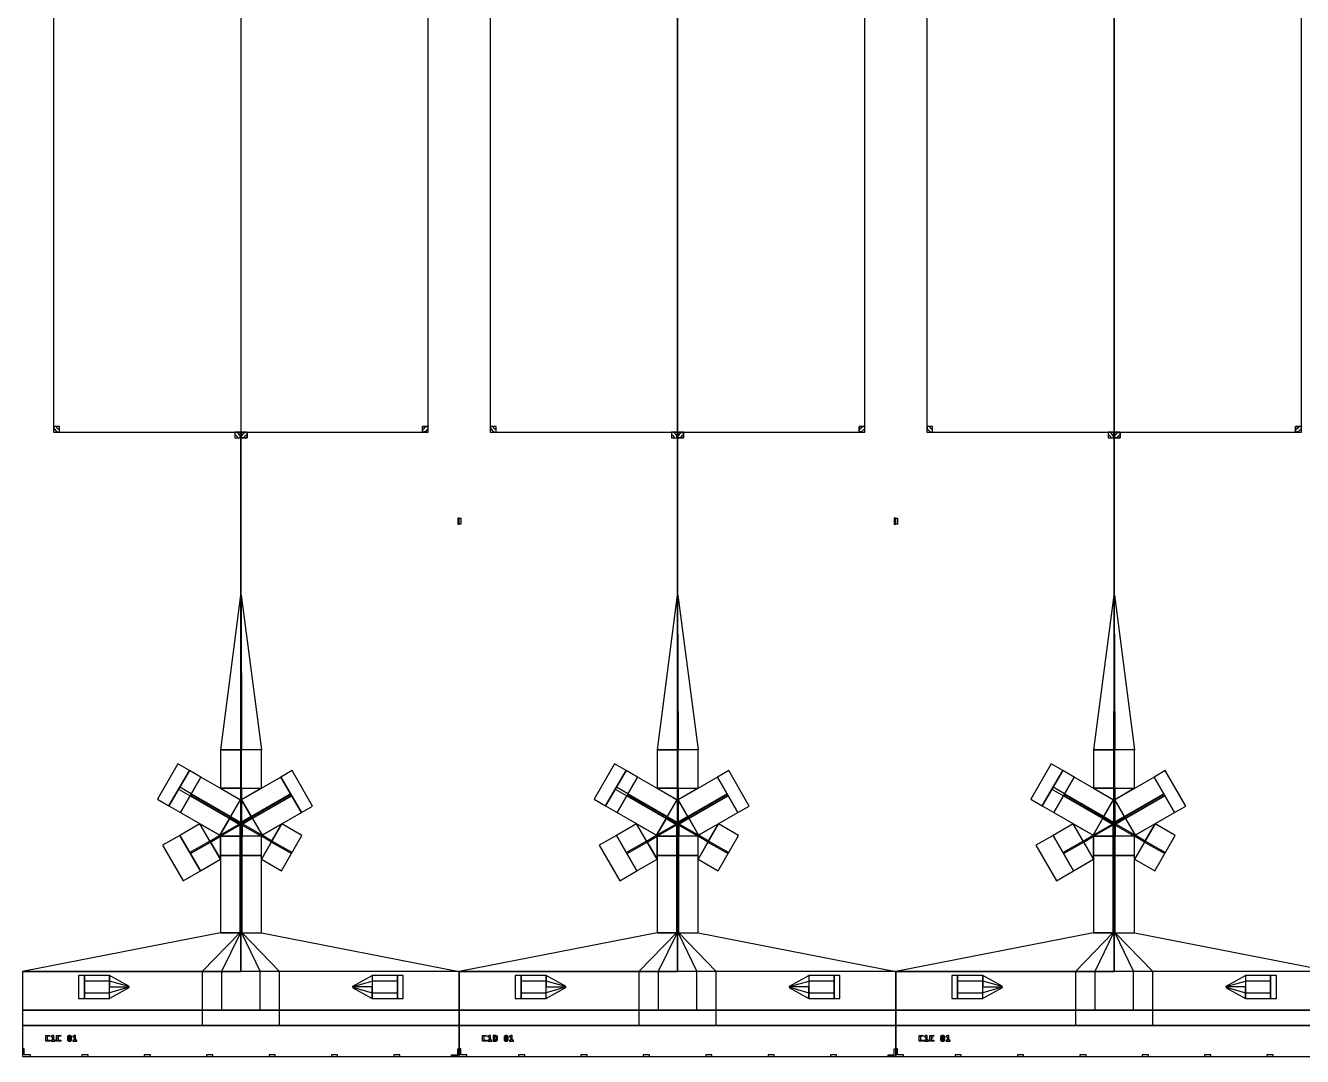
# Model space of a CAD drawing. Extents: x -50899 to 50899, y -48295 to 50898.
# Drawn here: x -25388 to -8863, y -24250 to -10906 of the extents above; entities that cross this region are included whole.
import ezdxf

# ---------------------------------------------------------------- set-up
doc = ezdxf.new("R2010")
doc.units = 0
doc.layers.add('GAP', color=1, linetype='continuous')
doc.layers.add('PIN', color=3, linetype='continuous')

# ---------------------------------------------------------------- blocks, each defined once
blk = doc.blocks.new('C1C')
at = {"layer": 'GAP'}
for points in [[(5550, 6789), (5550, 6869), (5530, 6869), (5530, 6789), (5550, 6789)], [(-100, -100), (0, -100), (0, -80), (-80, -80), (-80, 0), (-100, 0), (-100, -100)], [(5550, -100), (5450, -100), (5450, -80), (5530, -80), (5530, 0), (5550, 0), (5550, -100)], [(667, -100), (747, -100), (747, -80), (667, -80), (667, -100)], [(1474, -100), (1554, -100), (1554, -80), (1474, -80), (1474, -100)], [(2281, -100), (2361, -100), (2361, -80), (2281, -80), (2281, -100)], [(3089, -100), (3169, -100), (3169, -80), (3089, -80), (3089, -100)], [(3896, -100), (3976, -100), (3976, -80), (3896, -80), (3896, -100)], [(4703, -100), (4783, -100), (4783, -80), (4703, -80), (4703, -100)]]:
    blk.add_lwpolyline(points, dxfattribs=at)
blk = doc.blocks.new('C1CGAP')
for points in [[(5149, 7981), (5149, 14081), (301, 14081), (301, 7981), (5149, 7981)], [(376, 7981), (376, 8056), (301, 8056), (301, 7981), (376, 7981)], [(301, 8056), (311, 8018), (338, 7991), (376, 7981), (376, 8018), (357, 8023), (344, 8037), (338, 8056), (301, 8056)], [(338, 8056), (344, 8037), (357, 8023), (376, 8018), (376, 8056), (376, 8056), (376, 8056), (376, 8056), (338, 8056)], [(2646, 7981), (2646, 7906), (2720, 7906), (2720, 7981), (2646, 7981)], [(2720, 7906), (2710, 7943), (2683, 7971), (2646, 7981), (2646, 7943), (2664, 7938), (2678, 7924), (2683, 7906), (2720, 7906)], [(2683, 7906), (2678, 7924), (2664, 7938), (2646, 7943), (2646, 7906), (2646, 7906), (2646, 7906), (2646, 7906), (2683, 7906)], [(2730, 5871), (2730, 7981), (2720, 7981), (2720, 5871), (2730, 5871)], [(2730, 7981), (2730, 7906), (2804, 7906), (2804, 7981), (2730, 7981)], [(2730, 7906), (2740, 7943), (2767, 7971), (2804, 7981), (2804, 7943), (2786, 7938), (2772, 7924), (2767, 7906), (2730, 7906)], [(2767, 7906), (2772, 7924), (2786, 7938), (2804, 7943), (2804, 7906), (2804, 7906), (2804, 7906), (2804, 7906), (2767, 7906)], [(5149, 7981), (5149, 8056), (5074, 8056), (5074, 7981), (5149, 7981)], [(5149, 8056), (5139, 8018), (5112, 7991), (5074, 7981), (5074, 8018), (5093, 8023), (5106, 8037), (5112, 8056), (5149, 8056)], [(5112, 8056), (5106, 8037), (5093, 8023), (5074, 8018), (5074, 8056), (5074, 8056), (5074, 8056), (5074, 8056), (5112, 8056)], [(2725, 3871), (2725, 5871), (2720, 5871), (2460, 3871), (2725, 3871)], [(2725, 3871), (2725, 5871), (2730, 5871), (2990, 3871), (2725, 3871)], [(2990, 3371), (2990, 3871), (2460, 3871), (2460, 3371), (2990, 3371)], [(2059, 3602), (1910, 3688), (1645, 3229), (1794, 3143), (2059, 3602)], [(2208, 3516), (2059, 3602), (1794, 3143), (1943, 3057), (2208, 3516)], [(2718, 3222), (2208, 3516), (1943, 3057), (2452, 2763), (2718, 3222)], [(2998, 2763), (3507, 3057), (3242, 3516), (2732, 3222), (2998, 2763)], [(3507, 3057), (3652, 3141), (3387, 3600), (3242, 3516), (3507, 3057)], [(2725, 3222), (2725, 3371), (2460, 3371), (2718, 3222), (2725, 3222)], [(2725, 3222), (2725, 3371), (2990, 3371), (2732, 3222), (2725, 3222)], [(2589, 2999), (2079, 3293), (2071, 3280), (2581, 2986), (2589, 2999)], [(2710, 2920), (2585, 2992), (2718, 3222), (2718, 2933), (2710, 2920)], [(2740, 2920), (2865, 2992), (2732, 3222), (2732, 2933), (2740, 2920)], [(2869, 2986), (3379, 3280), (3371, 3293), (2861, 2999), (2869, 2986)], [(2710, 2920), (2585, 2992), (2452, 2763), (2702, 2907), (2710, 2920)], [(2710, 2920), (2585, 2992), (2581, 2986), (2706, 2914), (2710, 2920)], [(2710, 2920), (2585, 2992), (2589, 2999), (2714, 2927), (2710, 2920)], [(2740, 2920), (2865, 2992), (2861, 2999), (2736, 2927), (2740, 2920)], [(2740, 2920), (2865, 2992), (2869, 2986), (2744, 2914), (2740, 2920)], [(2740, 2920), (2865, 2992), (2998, 2763), (2748, 2907), (2740, 2920)], [(2195, 2912), (1935, 2762), (2200, 2303), (2460, 2453), (2195, 2912)], [(2456, 2756), (2328, 2682), (2195, 2912), (2452, 2763), (2456, 2756)], [(2725, 2750), (2725, 2894), (2710, 2894), (2460, 2750), (2725, 2750)], [(2725, 2920), (2714, 2927), (2706, 2914), (2718, 2907), (2725, 2920)], [(2725, 2907), (2725, 2920), (2725, 2920), (2718, 2907), (2725, 2907)], [(2732, 2894), (2732, 2907), (2718, 2907), (2718, 2894), (2732, 2894)], [(2725, 2750), (2725, 2894), (2718, 2894), (2718, 2750), (2725, 2750)], [(2732, 2907), (2744, 2914), (2736, 2927), (2725, 2920), (2732, 2907)], [(2725, 2907), (2725, 2920), (2725, 2920), (2732, 2907), (2725, 2907)], [(2725, 2750), (2725, 2894), (2732, 2894), (2732, 2750), (2725, 2750)], [(2725, 2750), (2725, 2894), (2740, 2894), (2990, 2750), (2725, 2750)], [(2990, 2453), (3250, 2303), (3515, 2762), (3255, 2912), (2990, 2453)], [(2994, 2756), (3122, 2682), (3255, 2912), (2998, 2763), (2994, 2756)], [(1935, 2762), (1712, 2633), (1977, 2174), (2200, 2303), (1935, 2762)], [(2456, 2756), (2328, 2682), (2460, 2453), (2460, 2750), (2456, 2756)], [(2990, 2500), (2990, 2750), (2460, 2750), (2460, 2500), (2990, 2500)], [(2732, 2500), (2732, 2750), (2718, 2750), (2718, 2500), (2732, 2500)], [(2994, 2756), (3122, 2682), (2990, 2453), (2990, 2750), (2994, 2756)], [(2990, 1500), (2990, 2500), (2460, 2500), (2460, 1500), (2990, 1500)], [(2732, 1500), (2732, 2500), (2718, 2500), (2718, 1500), (2732, 1500)], [(2725, 1000), (2725, 1500), (2460, 1500), (-100, 1000), (2725, 1000)], [(2725, 1000), (2725, 1500), (2718, 1500), (2475, 1000), (2725, 1000)], [(2725, 1000), (2725, 1500), (2732, 1500), (2975, 1000), (2725, 1000)], [(2725, 1000), (2725, 1500), (2990, 1500), (5550, 1000), (2725, 1000)], [(5550, 500), (5550, 1000), (-100, 1000), (-100, 500), (5550, 500)], [(2975, 500), (2975, 1000), (2475, 1000), (2475, 500), (2975, 500)], [(625, 650), (700, 650), (700, 950), (625, 950), (625, 650)], [(625, 650), (700, 650), (700, 950), (625, 950), (625, 650)], [(700, 650), (1025, 650), (1025, 950), (700, 950), (700, 650)], [(700, 650), (1025, 650), (1025, 950), (700, 950), (700, 650)], [(1025, 800), (1275, 800), (1275, 810), (1025, 950), (1025, 800)], [(1025, 800), (1275, 800), (1275, 810), (1025, 950), (1025, 800)], [(4425, 800), (4175, 800), (4175, 810), (4425, 950), (4425, 800)], [(4425, 800), (4175, 800), (4175, 810), (4425, 950), (4425, 800)], [(4750, 950), (4425, 950), (4425, 650), (4750, 650), (4750, 950)], [(4750, 950), (4425, 950), (4425, 650), (4750, 650), (4750, 950)], [(4825, 950), (4750, 950), (4750, 650), (4825, 650), (4825, 950)], [(4825, 950), (4750, 950), (4750, 650), (4825, 650), (4825, 950)], [(1025, 800), (1275, 800), (1275, 790), (1025, 650), (1025, 800)], [(1025, 800), (1275, 800), (1275, 790), (1025, 650), (1025, 800)], [(4425, 800), (4175, 800), (4175, 790), (4425, 650), (4425, 800)], [(4425, 800), (4175, 800), (4175, 790), (4425, 650), (4425, 800)], [(5550, 300), (5550, 500), (-100, 500), (-100, 300), (5550, 300)], [(5550, -100), (5550, 300), (-100, 300), (-100, -100), (5550, -100)]]:
    blk.add_lwpolyline(points)
at = {"layer": 'GAP'}
for points in [[(200, 100), (200, 170), (252, 170), (252, 161), (218, 161), (218, 109), (252, 109), (252, 100), (200, 100), (200, 100)], [(270, 100), (322, 100), (322, 109), (305, 109), (305, 170), (288, 170), (270, 161), (270, 152), (288, 152), (288, 109), (270, 109), (270, 100), (270, 100)], [(340, 100), (340, 170), (392, 170), (392, 161), (358, 161), (358, 109), (392, 109), (392, 100), (340, 100), (340, 100)]]:
    blk.add_lwpolyline(points, dxfattribs=at)
blk = doc.blocks.new('C1CPIN')
for points in [[(2726, 7981), (2726, 14081), (2724, 14081), (2724, 7981), (2726, 7981)], [(338, 8056), (344, 8037), (357, 8023), (376, 8018), (376, 8018), (357, 8023), (344, 8037), (338, 8056), (338, 8056)], [(338, 8056), (344, 8037), (357, 8023), (376, 8018), (376, 8018), (357, 8023), (344, 8037), (338, 8056), (338, 8056)], [(2683, 7906), (2678, 7924), (2664, 7938), (2646, 7943), (2646, 7943), (2664, 7938), (2678, 7924), (2683, 7906), (2683, 7906)], [(2683, 7906), (2678, 7924), (2664, 7938), (2646, 7943), (2646, 7943), (2664, 7938), (2678, 7924), (2683, 7906), (2683, 7906)], [(2726, 5871), (2726, 7981), (2724, 7981), (2724, 5871), (2726, 5871)], [(2767, 7906), (2772, 7924), (2786, 7938), (2804, 7943), (2804, 7943), (2786, 7938), (2772, 7924), (2767, 7906), (2767, 7906)], [(2767, 7906), (2772, 7924), (2786, 7938), (2804, 7943), (2804, 7943), (2786, 7938), (2772, 7924), (2767, 7906), (2767, 7906)], [(5112, 8056), (5106, 8037), (5093, 8023), (5074, 8018), (5074, 8018), (5093, 8023), (5106, 8037), (5112, 8056), (5112, 8056)], [(5112, 8056), (5106, 8037), (5093, 8023), (5074, 8018), (5074, 8018), (5093, 8023), (5106, 8037), (5112, 8056), (5112, 8056)], [(2725, 3871), (2725, 5871), (2724, 5871), (2718, 3871), (2725, 3871)], [(2725, 3871), (2725, 5871), (2726, 5871), (2732, 3871), (2725, 3871)], [(2732, 3371), (2732, 3871), (2718, 3871), (2718, 3371), (2732, 3371)], [(2083, 3300), (1934, 3386), (1919, 3360), (2068, 3274), (2083, 3300)], [(2725, 3222), (2725, 3371), (2718, 3371), (2718, 3222), (2725, 3222)], [(2725, 3222), (2725, 3371), (2732, 3371), (2732, 3222), (2725, 3222)], [(2592, 3005), (2083, 3300), (2068, 3274), (2578, 2979), (2592, 3005)], [(2872, 2979), (3382, 3274), (3367, 3300), (2858, 3005), (2872, 2979)], [(2710, 2920), (2585, 2992), (2578, 2979), (2702, 2907), (2710, 2920)], [(2710, 2920), (2585, 2992), (2592, 3005), (2718, 2933), (2710, 2920)], [(2710, 2920), (2585, 2992), (2585, 2992), (2710, 2920), (2710, 2920)], [(2710, 2920), (2585, 2992), (2585, 2992), (2710, 2920), (2710, 2920)], [(2740, 2920), (2865, 2992), (2858, 3005), (2732, 2933), (2740, 2920)], [(2740, 2920), (2865, 2992), (2865, 2992), (2740, 2920), (2740, 2920)], [(2740, 2920), (2865, 2992), (2865, 2992), (2740, 2920), (2740, 2920)], [(2740, 2920), (2865, 2992), (2872, 2979), (2748, 2907), (2740, 2920)], [(2725, 2750), (2725, 2894), (2710, 2894), (2710, 2750), (2725, 2750)], [(2725, 2907), (2725, 2920), (2725, 2920), (2725, 2907), (2725, 2907)], [(2725, 2907), (2725, 2920), (2725, 2920), (2725, 2907), (2725, 2907)], [(2725, 2750), (2725, 2894), (2725, 2894), (2725, 2750), (2725, 2750)], [(2725, 2750), (2725, 2894), (2725, 2894), (2725, 2750), (2725, 2750)], [(2725, 2750), (2725, 2894), (2740, 2894), (2740, 2750), (2725, 2750)], [(2324, 2689), (2064, 2539), (2071, 2526), (2331, 2676), (2324, 2689)], [(2456, 2756), (2328, 2682), (2324, 2689), (2452, 2763), (2456, 2756)], [(2456, 2756), (2328, 2682), (2331, 2676), (2460, 2750), (2456, 2756)], [(2740, 2500), (2740, 2750), (2710, 2750), (2710, 2500), (2740, 2500)], [(2994, 2756), (3122, 2682), (3119, 2676), (2990, 2750), (2994, 2756)], [(2994, 2756), (3122, 2682), (3126, 2689), (2998, 2763), (2994, 2756)], [(3119, 2676), (3379, 2526), (3386, 2539), (3126, 2689), (3119, 2676)], [(2740, 1500), (2740, 2500), (2710, 2500), (2710, 1500), (2740, 1500)], [(2725, 1000), (2725, 1500), (2710, 1500), (2225, 1000), (2725, 1000)], [(2725, 1000), (2725, 1500), (2725, 1500), (2725, 1000), (2725, 1000)], [(2725, 1000), (2725, 1500), (2725, 1500), (2725, 1000), (2725, 1000)], [(2725, 1000), (2725, 1500), (2740, 1500), (3225, 1000), (2725, 1000)], [(3225, 500), (3225, 1000), (2225, 1000), (2225, 500), (3225, 500)], [(700, 725), (1025, 725), (1025, 875), (700, 875), (700, 725)], [(700, 725), (1025, 725), (1025, 875), (700, 875), (700, 725)], [(1025, 800), (1275, 800), (1275, 805), (1025, 875), (1025, 800)], [(1025, 800), (1275, 800), (1275, 805), (1025, 875), (1025, 800)], [(4425, 800), (4175, 800), (4175, 805), (4425, 875), (4425, 800)], [(4425, 800), (4175, 800), (4175, 805), (4425, 875), (4425, 800)], [(4750, 875), (4425, 875), (4425, 725), (4750, 725), (4750, 875)], [(4750, 875), (4425, 875), (4425, 725), (4750, 725), (4750, 875)], [(1025, 800), (1275, 800), (1275, 795), (1025, 725), (1025, 800)], [(1025, 800), (1275, 800), (1275, 795), (1025, 725), (1025, 800)], [(4425, 800), (4175, 800), (4175, 795), (4425, 725), (4425, 800)], [(4425, 800), (4175, 800), (4175, 795), (4425, 725), (4425, 800)], [(3225, 300), (3225, 500), (2225, 500), (2225, 300), (3225, 300)]]:
    blk.add_lwpolyline(points)
blk = doc.blocks.new('C1D')
at = {"layer": 'GAP'}
for points in [[(-100, 6789), (-100, 6869), (-80, 6869), (-80, 6789), (-100, 6789)], [(5550, 6789), (5550, 6869), (5530, 6869), (5530, 6789), (5550, 6789)], [(-100, -100), (0, -100), (0, -80), (-80, -80), (-80, 0), (-100, 0), (-100, -100)], [(5550, -100), (5450, -100), (5450, -80), (5530, -80), (5530, 0), (5550, 0), (5550, -100)], [(667, -100), (747, -100), (747, -80), (667, -80), (667, -100)], [(1474, -100), (1554, -100), (1554, -80), (1474, -80), (1474, -100)], [(2281, -100), (2361, -100), (2361, -80), (2281, -80), (2281, -100)], [(3089, -100), (3169, -100), (3169, -80), (3089, -80), (3089, -100)], [(3896, -100), (3976, -100), (3976, -80), (3896, -80), (3896, -100)], [(4703, -100), (4783, -100), (4783, -80), (4703, -80), (4703, -100)]]:
    blk.add_lwpolyline(points, dxfattribs=at)
blk = doc.blocks.new('C1DGAP')
for points in [[(5149, 7981), (5149, 14081), (301, 14081), (301, 7981), (5149, 7981)], [(376, 7981), (376, 8056), (301, 8056), (301, 7981), (376, 7981)], [(301, 8056), (311, 8018), (338, 7991), (376, 7981), (376, 8018), (357, 8023), (344, 8037), (338, 8056), (301, 8056)], [(338, 8056), (344, 8037), (357, 8023), (376, 8018), (376, 8056), (376, 8056), (376, 8056), (376, 8056), (338, 8056)], [(2646, 7981), (2646, 7906), (2720, 7906), (2720, 7981), (2646, 7981)], [(2720, 7906), (2710, 7943), (2683, 7971), (2646, 7981), (2646, 7943), (2664, 7938), (2678, 7924), (2683, 7906), (2720, 7906)], [(2683, 7906), (2678, 7924), (2664, 7938), (2646, 7943), (2646, 7906), (2646, 7906), (2646, 7906), (2646, 7906), (2683, 7906)], [(2730, 5871), (2730, 7981), (2720, 7981), (2720, 5871), (2730, 5871)], [(2730, 7981), (2730, 7906), (2804, 7906), (2804, 7981), (2730, 7981)], [(2730, 7906), (2740, 7943), (2767, 7971), (2804, 7981), (2804, 7943), (2786, 7938), (2772, 7924), (2767, 7906), (2730, 7906)], [(2767, 7906), (2772, 7924), (2786, 7938), (2804, 7943), (2804, 7906), (2804, 7906), (2804, 7906), (2804, 7906), (2767, 7906)], [(5149, 7981), (5149, 8056), (5074, 8056), (5074, 7981), (5149, 7981)], [(5149, 8056), (5139, 8018), (5112, 7991), (5074, 7981), (5074, 8018), (5093, 8023), (5106, 8037), (5112, 8056), (5149, 8056)], [(5112, 8056), (5106, 8037), (5093, 8023), (5074, 8018), (5074, 8056), (5074, 8056), (5074, 8056), (5074, 8056), (5112, 8056)], [(2725, 3871), (2725, 5871), (2720, 5871), (2460, 3871), (2725, 3871)], [(2725, 3871), (2725, 5871), (2730, 5871), (2990, 3871), (2725, 3871)], [(2990, 3371), (2990, 3871), (2460, 3871), (2460, 3371), (2990, 3371)], [(2059, 3602), (1910, 3688), (1645, 3229), (1794, 3143), (2059, 3602)], [(2208, 3516), (2059, 3602), (1794, 3143), (1943, 3057), (2208, 3516)], [(2718, 3222), (2208, 3516), (1943, 3057), (2452, 2763), (2718, 3222)], [(2998, 2763), (3507, 3057), (3242, 3516), (2732, 3222), (2998, 2763)], [(3507, 3057), (3652, 3141), (3387, 3600), (3242, 3516), (3507, 3057)], [(2725, 3222), (2725, 3371), (2460, 3371), (2718, 3222), (2725, 3222)], [(2725, 3222), (2725, 3371), (2990, 3371), (2732, 3222), (2725, 3222)], [(2589, 2999), (2079, 3293), (2071, 3280), (2581, 2986), (2589, 2999)], [(2710, 2920), (2585, 2992), (2718, 3222), (2718, 2933), (2710, 2920)], [(2740, 2920), (2865, 2992), (2732, 3222), (2732, 2933), (2740, 2920)], [(2869, 2986), (3379, 3280), (3371, 3293), (2861, 2999), (2869, 2986)], [(2710, 2920), (2585, 2992), (2452, 2763), (2702, 2907), (2710, 2920)], [(2710, 2920), (2585, 2992), (2581, 2986), (2706, 2914), (2710, 2920)], [(2710, 2920), (2585, 2992), (2589, 2999), (2714, 2927), (2710, 2920)], [(2740, 2920), (2865, 2992), (2861, 2999), (2736, 2927), (2740, 2920)], [(2740, 2920), (2865, 2992), (2869, 2986), (2744, 2914), (2740, 2920)], [(2740, 2920), (2865, 2992), (2998, 2763), (2748, 2907), (2740, 2920)], [(2195, 2912), (1935, 2762), (2200, 2303), (2460, 2453), (2195, 2912)], [(2456, 2756), (2328, 2682), (2195, 2912), (2452, 2763), (2456, 2756)], [(2725, 2750), (2725, 2894), (2710, 2894), (2460, 2750), (2725, 2750)], [(2725, 2920), (2714, 2927), (2706, 2914), (2718, 2907), (2725, 2920)], [(2725, 2907), (2725, 2920), (2725, 2920), (2718, 2907), (2725, 2907)], [(2732, 2894), (2732, 2907), (2718, 2907), (2718, 2894), (2732, 2894)], [(2725, 2750), (2725, 2894), (2718, 2894), (2718, 2750), (2725, 2750)], [(2732, 2907), (2744, 2914), (2736, 2927), (2725, 2920), (2732, 2907)], [(2725, 2907), (2725, 2920), (2725, 2920), (2732, 2907), (2725, 2907)], [(2725, 2750), (2725, 2894), (2732, 2894), (2732, 2750), (2725, 2750)], [(2725, 2750), (2725, 2894), (2740, 2894), (2990, 2750), (2725, 2750)], [(2990, 2453), (3250, 2303), (3515, 2762), (3255, 2912), (2990, 2453)], [(2994, 2756), (3122, 2682), (3255, 2912), (2998, 2763), (2994, 2756)], [(1935, 2762), (1712, 2633), (1977, 2174), (2200, 2303), (1935, 2762)], [(2456, 2756), (2328, 2682), (2460, 2453), (2460, 2750), (2456, 2756)], [(2990, 2500), (2990, 2750), (2460, 2750), (2460, 2500), (2990, 2500)], [(2732, 2500), (2732, 2750), (2718, 2750), (2718, 2500), (2732, 2500)], [(2994, 2756), (3122, 2682), (2990, 2453), (2990, 2750), (2994, 2756)], [(2990, 1500), (2990, 2500), (2460, 2500), (2460, 1500), (2990, 1500)], [(2732, 1500), (2732, 2500), (2718, 2500), (2718, 1500), (2732, 1500)], [(2725, 1000), (2725, 1500), (2460, 1500), (-100, 1000), (2725, 1000)], [(2725, 1000), (2725, 1500), (2718, 1500), (2475, 1000), (2725, 1000)], [(2725, 1000), (2725, 1500), (2732, 1500), (2975, 1000), (2725, 1000)], [(2725, 1000), (2725, 1500), (2990, 1500), (5550, 1000), (2725, 1000)], [(5550, 500), (5550, 1000), (-100, 1000), (-100, 500), (5550, 500)], [(2975, 500), (2975, 1000), (2475, 1000), (2475, 500), (2975, 500)], [(625, 650), (700, 650), (700, 950), (625, 950), (625, 650)], [(625, 650), (700, 650), (700, 950), (625, 950), (625, 650)], [(700, 650), (1025, 650), (1025, 950), (700, 950), (700, 650)], [(700, 650), (1025, 650), (1025, 950), (700, 950), (700, 650)], [(1025, 800), (1275, 800), (1275, 810), (1025, 950), (1025, 800)], [(1025, 800), (1275, 800), (1275, 810), (1025, 950), (1025, 800)], [(4425, 800), (4175, 800), (4175, 810), (4425, 950), (4425, 800)], [(4425, 800), (4175, 800), (4175, 810), (4425, 950), (4425, 800)], [(4750, 950), (4425, 950), (4425, 650), (4750, 650), (4750, 950)], [(4750, 950), (4425, 950), (4425, 650), (4750, 650), (4750, 950)], [(4825, 950), (4750, 950), (4750, 650), (4825, 650), (4825, 950)], [(4825, 950), (4750, 950), (4750, 650), (4825, 650), (4825, 950)], [(1025, 800), (1275, 800), (1275, 790), (1025, 650), (1025, 800)], [(1025, 800), (1275, 800), (1275, 790), (1025, 650), (1025, 800)], [(4425, 800), (4175, 800), (4175, 790), (4425, 650), (4425, 800)], [(4425, 800), (4175, 800), (4175, 790), (4425, 650), (4425, 800)], [(5550, 300), (5550, 500), (-100, 500), (-100, 300), (5550, 300)], [(5550, -100), (5550, 300), (-100, 300), (-100, -100), (5550, -100)]]:
    blk.add_lwpolyline(points)
at = {"layer": 'GAP'}
for points in [[(200, 100), (200, 170), (252, 170), (252, 161), (218, 161), (218, 109), (252, 109), (252, 100), (200, 100), (200, 100)], [(270, 100), (322, 100), (322, 109), (305, 109), (305, 170), (288, 170), (270, 161), (270, 152), (288, 152), (288, 109), (270, 109), (270, 100), (270, 100)], [(340, 100), (358, 100), (358, 170), (340, 170), (340, 100)], [(358, 100), (375, 100), (392, 109), (392, 161), (375, 170), (358, 170), (358, 161), (375, 161), (375, 109), (358, 109), (358, 100)]]:
    blk.add_lwpolyline(points, dxfattribs=at)
blk = doc.blocks.new('C1DPIN')
for points in [[(2726, 7981), (2726, 14081), (2724, 14081), (2724, 7981), (2726, 7981)], [(338, 8056), (344, 8037), (357, 8023), (376, 8018), (376, 8018), (357, 8023), (344, 8037), (338, 8056), (338, 8056)], [(338, 8056), (344, 8037), (357, 8023), (376, 8018), (376, 8018), (357, 8023), (344, 8037), (338, 8056), (338, 8056)], [(2683, 7906), (2678, 7924), (2664, 7938), (2646, 7943), (2646, 7943), (2664, 7938), (2678, 7924), (2683, 7906), (2683, 7906)], [(2683, 7906), (2678, 7924), (2664, 7938), (2646, 7943), (2646, 7943), (2664, 7938), (2678, 7924), (2683, 7906), (2683, 7906)], [(2726, 5871), (2726, 7981), (2724, 7981), (2724, 5871), (2726, 5871)], [(2767, 7906), (2772, 7924), (2786, 7938), (2804, 7943), (2804, 7943), (2786, 7938), (2772, 7924), (2767, 7906), (2767, 7906)], [(2767, 7906), (2772, 7924), (2786, 7938), (2804, 7943), (2804, 7943), (2786, 7938), (2772, 7924), (2767, 7906), (2767, 7906)], [(5112, 8056), (5106, 8037), (5093, 8023), (5074, 8018), (5074, 8018), (5093, 8023), (5106, 8037), (5112, 8056), (5112, 8056)], [(5112, 8056), (5106, 8037), (5093, 8023), (5074, 8018), (5074, 8018), (5093, 8023), (5106, 8037), (5112, 8056), (5112, 8056)], [(2725, 3871), (2725, 5871), (2724, 5871), (2718, 3871), (2725, 3871)], [(2725, 3871), (2725, 5871), (2726, 5871), (2732, 3871), (2725, 3871)], [(2732, 3371), (2732, 3871), (2718, 3871), (2718, 3371), (2732, 3371)], [(2083, 3300), (1934, 3386), (1919, 3360), (2068, 3274), (2083, 3300)], [(2725, 3222), (2725, 3371), (2718, 3371), (2718, 3222), (2725, 3222)], [(2725, 3222), (2725, 3371), (2732, 3371), (2732, 3222), (2725, 3222)], [(2592, 3005), (2083, 3300), (2068, 3274), (2578, 2979), (2592, 3005)], [(2872, 2979), (3382, 3274), (3367, 3300), (2858, 3005), (2872, 2979)], [(2710, 2920), (2585, 2992), (2578, 2979), (2702, 2907), (2710, 2920)], [(2710, 2920), (2585, 2992), (2592, 3005), (2718, 2933), (2710, 2920)], [(2710, 2920), (2585, 2992), (2585, 2992), (2710, 2920), (2710, 2920)], [(2710, 2920), (2585, 2992), (2585, 2992), (2710, 2920), (2710, 2920)], [(2740, 2920), (2865, 2992), (2858, 3005), (2732, 2933), (2740, 2920)], [(2740, 2920), (2865, 2992), (2865, 2992), (2740, 2920), (2740, 2920)], [(2740, 2920), (2865, 2992), (2865, 2992), (2740, 2920), (2740, 2920)], [(2740, 2920), (2865, 2992), (2872, 2979), (2748, 2907), (2740, 2920)], [(2725, 2750), (2725, 2894), (2710, 2894), (2710, 2750), (2725, 2750)], [(2725, 2907), (2725, 2920), (2725, 2920), (2725, 2907), (2725, 2907)], [(2725, 2907), (2725, 2920), (2725, 2920), (2725, 2907), (2725, 2907)], [(2725, 2750), (2725, 2894), (2725, 2894), (2725, 2750), (2725, 2750)], [(2725, 2750), (2725, 2894), (2725, 2894), (2725, 2750), (2725, 2750)], [(2725, 2750), (2725, 2894), (2740, 2894), (2740, 2750), (2725, 2750)], [(2324, 2689), (2064, 2539), (2071, 2526), (2331, 2676), (2324, 2689)], [(2456, 2756), (2328, 2682), (2324, 2689), (2452, 2763), (2456, 2756)], [(2456, 2756), (2328, 2682), (2331, 2676), (2460, 2750), (2456, 2756)], [(2740, 2500), (2740, 2750), (2710, 2750), (2710, 2500), (2740, 2500)], [(2994, 2756), (3122, 2682), (3119, 2676), (2990, 2750), (2994, 2756)], [(2994, 2756), (3122, 2682), (3126, 2689), (2998, 2763), (2994, 2756)], [(3119, 2676), (3379, 2526), (3386, 2539), (3126, 2689), (3119, 2676)], [(2740, 1500), (2740, 2500), (2710, 2500), (2710, 1500), (2740, 1500)], [(2725, 1000), (2725, 1500), (2710, 1500), (2225, 1000), (2725, 1000)], [(2725, 1000), (2725, 1500), (2725, 1500), (2725, 1000), (2725, 1000)], [(2725, 1000), (2725, 1500), (2725, 1500), (2725, 1000), (2725, 1000)], [(2725, 1000), (2725, 1500), (2740, 1500), (3225, 1000), (2725, 1000)], [(3225, 500), (3225, 1000), (2225, 1000), (2225, 500), (3225, 500)], [(700, 725), (1025, 725), (1025, 875), (700, 875), (700, 725)], [(700, 725), (1025, 725), (1025, 875), (700, 875), (700, 725)], [(1025, 800), (1275, 800), (1275, 805), (1025, 875), (1025, 800)], [(1025, 800), (1275, 800), (1275, 805), (1025, 875), (1025, 800)], [(4425, 800), (4175, 800), (4175, 805), (4425, 875), (4425, 800)], [(4425, 800), (4175, 800), (4175, 805), (4425, 875), (4425, 800)], [(4750, 875), (4425, 875), (4425, 725), (4750, 725), (4750, 875)], [(4750, 875), (4425, 875), (4425, 725), (4750, 725), (4750, 875)], [(1025, 800), (1275, 800), (1275, 795), (1025, 725), (1025, 800)], [(1025, 800), (1275, 800), (1275, 795), (1025, 725), (1025, 800)], [(4425, 800), (4175, 800), (4175, 795), (4425, 725), (4425, 800)], [(4425, 800), (4175, 800), (4175, 795), (4425, 725), (4425, 800)], [(3225, 300), (3225, 500), (2225, 500), (2225, 300), (3225, 300)]]:
    blk.add_lwpolyline(points)
blk = doc.blocks.new('C1E')
at = {"layer": 'GAP'}
for points in [[(-100, 6789), (-100, 6869), (-80, 6869), (-80, 6789), (-100, 6789)], [(-100, -100), (0, -100), (0, -80), (-80, -80), (-80, 0), (-100, 0), (-100, -100)], [(667, -100), (747, -100), (747, -80), (667, -80), (667, -100)], [(1474, -100), (1554, -100), (1554, -80), (1474, -80), (1474, -100)], [(2281, -100), (2361, -100), (2361, -80), (2281, -80), (2281, -100)], [(3089, -100), (3169, -100), (3169, -80), (3089, -80), (3089, -100)], [(3896, -100), (3976, -100), (3976, -80), (3896, -80), (3896, -100)], [(4703, -100), (4783, -100), (4783, -80), (4703, -80), (4703, -100)]]:
    blk.add_lwpolyline(points, dxfattribs=at)
blk = doc.blocks.new('C1EGAP')
for points in [[(5149, 7981), (5149, 14081), (301, 14081), (301, 7981), (5149, 7981)], [(376, 7981), (376, 8056), (301, 8056), (301, 7981), (376, 7981)], [(301, 8056), (311, 8018), (338, 7991), (376, 7981), (376, 8018), (357, 8023), (344, 8037), (338, 8056), (301, 8056)], [(338, 8056), (344, 8037), (357, 8023), (376, 8018), (376, 8056), (376, 8056), (376, 8056), (376, 8056), (338, 8056)], [(2646, 7981), (2646, 7906), (2720, 7906), (2720, 7981), (2646, 7981)], [(2720, 7906), (2710, 7943), (2683, 7971), (2646, 7981), (2646, 7943), (2664, 7938), (2678, 7924), (2683, 7906), (2720, 7906)], [(2683, 7906), (2678, 7924), (2664, 7938), (2646, 7943), (2646, 7906), (2646, 7906), (2646, 7906), (2646, 7906), (2683, 7906)], [(2730, 5871), (2730, 7981), (2720, 7981), (2720, 5871), (2730, 5871)], [(2730, 7981), (2730, 7906), (2804, 7906), (2804, 7981), (2730, 7981)], [(2730, 7906), (2740, 7943), (2767, 7971), (2804, 7981), (2804, 7943), (2786, 7938), (2772, 7924), (2767, 7906), (2730, 7906)], [(2767, 7906), (2772, 7924), (2786, 7938), (2804, 7943), (2804, 7906), (2804, 7906), (2804, 7906), (2804, 7906), (2767, 7906)], [(5149, 7981), (5149, 8056), (5074, 8056), (5074, 7981), (5149, 7981)], [(5149, 8056), (5139, 8018), (5112, 7991), (5074, 7981), (5074, 8018), (5093, 8023), (5106, 8037), (5112, 8056), (5149, 8056)], [(5112, 8056), (5106, 8037), (5093, 8023), (5074, 8018), (5074, 8056), (5074, 8056), (5074, 8056), (5074, 8056), (5112, 8056)], [(2725, 3871), (2725, 5871), (2720, 5871), (2460, 3871), (2725, 3871)], [(2725, 3871), (2725, 5871), (2730, 5871), (2990, 3871), (2725, 3871)], [(2990, 3371), (2990, 3871), (2460, 3871), (2460, 3371), (2990, 3371)], [(2059, 3602), (1910, 3688), (1645, 3229), (1794, 3143), (2059, 3602)], [(2208, 3516), (2059, 3602), (1794, 3143), (1943, 3057), (2208, 3516)], [(2718, 3222), (2208, 3516), (1943, 3057), (2452, 2763), (2718, 3222)], [(2998, 2763), (3507, 3057), (3242, 3516), (2732, 3222), (2998, 2763)], [(3507, 3057), (3652, 3141), (3387, 3600), (3242, 3516), (3507, 3057)], [(2725, 3222), (2725, 3371), (2460, 3371), (2718, 3222), (2725, 3222)], [(2725, 3222), (2725, 3371), (2990, 3371), (2732, 3222), (2725, 3222)], [(2589, 2999), (2079, 3293), (2071, 3280), (2581, 2986), (2589, 2999)], [(2710, 2920), (2585, 2992), (2718, 3222), (2718, 2933), (2710, 2920)], [(2740, 2920), (2865, 2992), (2732, 3222), (2732, 2933), (2740, 2920)], [(2869, 2986), (3379, 3280), (3371, 3293), (2861, 2999), (2869, 2986)], [(2710, 2920), (2585, 2992), (2452, 2763), (2702, 2907), (2710, 2920)], [(2710, 2920), (2585, 2992), (2581, 2986), (2706, 2914), (2710, 2920)], [(2710, 2920), (2585, 2992), (2589, 2999), (2714, 2927), (2710, 2920)], [(2740, 2920), (2865, 2992), (2861, 2999), (2736, 2927), (2740, 2920)], [(2740, 2920), (2865, 2992), (2869, 2986), (2744, 2914), (2740, 2920)], [(2740, 2920), (2865, 2992), (2998, 2763), (2748, 2907), (2740, 2920)], [(2195, 2912), (1935, 2762), (2200, 2303), (2460, 2453), (2195, 2912)], [(2456, 2756), (2328, 2682), (2195, 2912), (2452, 2763), (2456, 2756)], [(2725, 2750), (2725, 2894), (2710, 2894), (2460, 2750), (2725, 2750)], [(2725, 2920), (2714, 2927), (2706, 2914), (2718, 2907), (2725, 2920)], [(2725, 2907), (2725, 2920), (2725, 2920), (2718, 2907), (2725, 2907)], [(2732, 2894), (2732, 2907), (2718, 2907), (2718, 2894), (2732, 2894)], [(2725, 2750), (2725, 2894), (2718, 2894), (2718, 2750), (2725, 2750)], [(2732, 2907), (2744, 2914), (2736, 2927), (2725, 2920), (2732, 2907)], [(2725, 2907), (2725, 2920), (2725, 2920), (2732, 2907), (2725, 2907)], [(2725, 2750), (2725, 2894), (2732, 2894), (2732, 2750), (2725, 2750)], [(2725, 2750), (2725, 2894), (2740, 2894), (2990, 2750), (2725, 2750)], [(2990, 2453), (3250, 2303), (3515, 2762), (3255, 2912), (2990, 2453)], [(2994, 2756), (3122, 2682), (3255, 2912), (2998, 2763), (2994, 2756)], [(1935, 2762), (1712, 2633), (1977, 2174), (2200, 2303), (1935, 2762)], [(2456, 2756), (2328, 2682), (2460, 2453), (2460, 2750), (2456, 2756)], [(2990, 2500), (2990, 2750), (2460, 2750), (2460, 2500), (2990, 2500)], [(2732, 2500), (2732, 2750), (2718, 2750), (2718, 2500), (2732, 2500)], [(2994, 2756), (3122, 2682), (2990, 2453), (2990, 2750), (2994, 2756)], [(2990, 1500), (2990, 2500), (2460, 2500), (2460, 1500), (2990, 1500)], [(2732, 1500), (2732, 2500), (2718, 2500), (2718, 1500), (2732, 1500)], [(2725, 1000), (2725, 1500), (2460, 1500), (-100, 1000), (2725, 1000)], [(2725, 1000), (2725, 1500), (2718, 1500), (2475, 1000), (2725, 1000)], [(2725, 1000), (2725, 1500), (2732, 1500), (2975, 1000), (2725, 1000)], [(2725, 1000), (2725, 1500), (2990, 1500), (5550, 1000), (2725, 1000)], [(5550, 500), (5550, 1000), (-100, 1000), (-100, 500), (5550, 500)], [(2975, 500), (2975, 1000), (2475, 1000), (2475, 500), (2975, 500)], [(625, 650), (700, 650), (700, 950), (625, 950), (625, 650)], [(625, 650), (700, 650), (700, 950), (625, 950), (625, 650)], [(700, 650), (1025, 650), (1025, 950), (700, 950), (700, 650)], [(700, 650), (1025, 650), (1025, 950), (700, 950), (700, 650)], [(1025, 800), (1275, 800), (1275, 810), (1025, 950), (1025, 800)], [(1025, 800), (1275, 800), (1275, 810), (1025, 950), (1025, 800)], [(4425, 800), (4175, 800), (4175, 810), (4425, 950), (4425, 800)], [(4425, 800), (4175, 800), (4175, 810), (4425, 950), (4425, 800)], [(4750, 950), (4425, 950), (4425, 650), (4750, 650), (4750, 950)], [(4750, 950), (4425, 950), (4425, 650), (4750, 650), (4750, 950)], [(4825, 950), (4750, 950), (4750, 650), (4825, 650), (4825, 950)], [(4825, 950), (4750, 950), (4750, 650), (4825, 650), (4825, 950)], [(1025, 800), (1275, 800), (1275, 790), (1025, 650), (1025, 800)], [(1025, 800), (1275, 800), (1275, 790), (1025, 650), (1025, 800)], [(4425, 800), (4175, 800), (4175, 790), (4425, 650), (4425, 800)], [(4425, 800), (4175, 800), (4175, 790), (4425, 650), (4425, 800)], [(5550, 300), (5550, 500), (-100, 500), (-100, 300), (5550, 300)], [(5550, -100), (5550, 300), (-100, 300), (-100, -100), (5550, -100)]]:
    blk.add_lwpolyline(points)
at = {"layer": 'GAP'}
for points in [[(200, 100), (200, 170), (252, 170), (252, 161), (218, 161), (218, 109), (252, 109), (252, 100), (200, 100), (200, 100)], [(270, 100), (322, 100), (322, 109), (305, 109), (305, 170), (288, 170), (270, 161), (270, 152), (288, 152), (288, 109), (270, 109), (270, 100), (270, 100)], [(340, 100), (340, 170), (392, 170), (392, 161), (358, 161), (358, 144), (375, 144), (375, 135), (358, 135), (358, 109), (392, 109), (392, 100), (340, 100), (340, 100)]]:
    blk.add_lwpolyline(points, dxfattribs=at)
blk = doc.blocks.new('C1EPIN')
for points in [[(2726, 7981), (2726, 14081), (2724, 14081), (2724, 7981), (2726, 7981)], [(338, 8056), (344, 8037), (357, 8023), (376, 8018), (376, 8018), (357, 8023), (344, 8037), (338, 8056), (338, 8056)], [(338, 8056), (344, 8037), (357, 8023), (376, 8018), (376, 8018), (357, 8023), (344, 8037), (338, 8056), (338, 8056)], [(2683, 7906), (2678, 7924), (2664, 7938), (2646, 7943), (2646, 7943), (2664, 7938), (2678, 7924), (2683, 7906), (2683, 7906)], [(2683, 7906), (2678, 7924), (2664, 7938), (2646, 7943), (2646, 7943), (2664, 7938), (2678, 7924), (2683, 7906), (2683, 7906)], [(2726, 5871), (2726, 7981), (2724, 7981), (2724, 5871), (2726, 5871)], [(2767, 7906), (2772, 7924), (2786, 7938), (2804, 7943), (2804, 7943), (2786, 7938), (2772, 7924), (2767, 7906), (2767, 7906)], [(2767, 7906), (2772, 7924), (2786, 7938), (2804, 7943), (2804, 7943), (2786, 7938), (2772, 7924), (2767, 7906), (2767, 7906)], [(5112, 8056), (5106, 8037), (5093, 8023), (5074, 8018), (5074, 8018), (5093, 8023), (5106, 8037), (5112, 8056), (5112, 8056)], [(5112, 8056), (5106, 8037), (5093, 8023), (5074, 8018), (5074, 8018), (5093, 8023), (5106, 8037), (5112, 8056), (5112, 8056)], [(2725, 3871), (2725, 5871), (2724, 5871), (2718, 3871), (2725, 3871)], [(2725, 3871), (2725, 5871), (2726, 5871), (2732, 3871), (2725, 3871)], [(2732, 3371), (2732, 3871), (2718, 3871), (2718, 3371), (2732, 3371)], [(2083, 3300), (1934, 3386), (1919, 3360), (2068, 3274), (2083, 3300)], [(2725, 3222), (2725, 3371), (2718, 3371), (2718, 3222), (2725, 3222)], [(2725, 3222), (2725, 3371), (2732, 3371), (2732, 3222), (2725, 3222)], [(2592, 3005), (2083, 3300), (2068, 3274), (2578, 2979), (2592, 3005)], [(2872, 2979), (3382, 3274), (3367, 3300), (2858, 3005), (2872, 2979)], [(2710, 2920), (2585, 2992), (2578, 2979), (2702, 2907), (2710, 2920)], [(2710, 2920), (2585, 2992), (2592, 3005), (2718, 2933), (2710, 2920)], [(2710, 2920), (2585, 2992), (2585, 2992), (2710, 2920), (2710, 2920)], [(2710, 2920), (2585, 2992), (2585, 2992), (2710, 2920), (2710, 2920)], [(2740, 2920), (2865, 2992), (2858, 3005), (2732, 2933), (2740, 2920)], [(2740, 2920), (2865, 2992), (2865, 2992), (2740, 2920), (2740, 2920)], [(2740, 2920), (2865, 2992), (2865, 2992), (2740, 2920), (2740, 2920)], [(2740, 2920), (2865, 2992), (2872, 2979), (2748, 2907), (2740, 2920)], [(2725, 2750), (2725, 2894), (2710, 2894), (2710, 2750), (2725, 2750)], [(2725, 2907), (2725, 2920), (2725, 2920), (2725, 2907), (2725, 2907)], [(2725, 2907), (2725, 2920), (2725, 2920), (2725, 2907), (2725, 2907)], [(2725, 2750), (2725, 2894), (2725, 2894), (2725, 2750), (2725, 2750)], [(2725, 2750), (2725, 2894), (2725, 2894), (2725, 2750), (2725, 2750)], [(2725, 2750), (2725, 2894), (2740, 2894), (2740, 2750), (2725, 2750)], [(2324, 2689), (2064, 2539), (2071, 2526), (2331, 2676), (2324, 2689)], [(2456, 2756), (2328, 2682), (2324, 2689), (2452, 2763), (2456, 2756)], [(2456, 2756), (2328, 2682), (2331, 2676), (2460, 2750), (2456, 2756)], [(2740, 2500), (2740, 2750), (2710, 2750), (2710, 2500), (2740, 2500)], [(2994, 2756), (3122, 2682), (3119, 2676), (2990, 2750), (2994, 2756)], [(2994, 2756), (3122, 2682), (3126, 2689), (2998, 2763), (2994, 2756)], [(3119, 2676), (3379, 2526), (3386, 2539), (3126, 2689), (3119, 2676)], [(2740, 1500), (2740, 2500), (2710, 2500), (2710, 1500), (2740, 1500)], [(2725, 1000), (2725, 1500), (2710, 1500), (2225, 1000), (2725, 1000)], [(2725, 1000), (2725, 1500), (2725, 1500), (2725, 1000), (2725, 1000)], [(2725, 1000), (2725, 1500), (2725, 1500), (2725, 1000), (2725, 1000)], [(2725, 1000), (2725, 1500), (2740, 1500), (3225, 1000), (2725, 1000)], [(3225, 500), (3225, 1000), (2225, 1000), (2225, 500), (3225, 500)], [(700, 725), (1025, 725), (1025, 875), (700, 875), (700, 725)], [(700, 725), (1025, 725), (1025, 875), (700, 875), (700, 725)], [(1025, 800), (1275, 800), (1275, 805), (1025, 875), (1025, 800)], [(1025, 800), (1275, 800), (1275, 805), (1025, 875), (1025, 800)], [(4425, 800), (4175, 800), (4175, 805), (4425, 875), (4425, 800)], [(4425, 800), (4175, 800), (4175, 805), (4425, 875), (4425, 800)], [(4750, 875), (4425, 875), (4425, 725), (4750, 725), (4750, 875)], [(4750, 875), (4425, 875), (4425, 725), (4750, 725), (4750, 875)], [(1025, 800), (1275, 800), (1275, 795), (1025, 725), (1025, 800)], [(1025, 800), (1275, 800), (1275, 795), (1025, 725), (1025, 800)], [(4425, 800), (4175, 800), (4175, 795), (4425, 725), (4425, 800)], [(4425, 800), (4175, 800), (4175, 795), (4425, 725), (4425, 800)], [(3225, 300), (3225, 500), (2225, 500), (2225, 300), (3225, 300)]]:
    blk.add_lwpolyline(points)

msp = doc.modelspace()

# ---------------------------------------------------------------- linework, layer by layer
at = {"layer": 'GAP'}
for points in [[(-25125, -24050), (-25125, -23980), (-25072, -23980), (-25072, -23989), (-25108, -23989), (-25108, -24041), (-25072, -24041), (-25072, -24050), (-25125, -24050), (-25125, -24050)], [(-25055, -24050), (-25002, -24050), (-25002, -24041), (-25020, -24041), (-25020, -23980), (-25038, -23980), (-25055, -23989), (-25055, -23998), (-25038, -23998), (-25038, -24041), (-25055, -24041), (-25055, -24050), (-25055, -24050)], [(-24985, -24050), (-24985, -23980), (-24932, -23980), (-24932, -23989), (-24968, -23989), (-24968, -24041), (-24932, -24041), (-24932, -24050), (-24985, -24050), (-24985, -24050)], [(-24845, -24041), (-24828, -24050), (-24828, -23980), (-24845, -23989), (-24845, -24041)], [(-24828, -24050), (-24810, -24050), (-24792, -24041), (-24792, -23989), (-24810, -23980), (-24828, -23980), (-24828, -23989), (-24810, -23989), (-24810, -24041), (-24828, -24041), (-24828, -24050)], [(-24828, -24041), (-24819, -24041), (-24810, -23993), (-24810, -23989), (-24819, -23989), (-24828, -24037), (-24828, -24041)], [(-24775, -24050), (-24722, -24050), (-24722, -24041), (-24740, -24041), (-24740, -23980), (-24758, -23980), (-24775, -23989), (-24775, -23998), (-24758, -23998), (-24758, -24041), (-24775, -24041), (-24775, -24050), (-24775, -24050)], [(-19475, -24050), (-19475, -23980), (-19422, -23980), (-19422, -23989), (-19458, -23989), (-19458, -24041), (-19422, -24041), (-19422, -24050), (-19475, -24050), (-19475, -24050)], [(-19405, -24050), (-19352, -24050), (-19352, -24041), (-19370, -24041), (-19370, -23980), (-19388, -23980), (-19405, -23989), (-19405, -23998), (-19388, -23998), (-19388, -24041), (-19405, -24041), (-19405, -24050), (-19405, -24050)], [(-19335, -24050), (-19318, -24050), (-19318, -23980), (-19335, -23980), (-19335, -24050)], [(-19318, -24050), (-19300, -24050), (-19282, -24041), (-19282, -23989), (-19300, -23980), (-19318, -23980), (-19318, -23989), (-19300, -23989), (-19300, -24041), (-19318, -24041), (-19318, -24050)], [(-19195, -24041), (-19178, -24050), (-19178, -23980), (-19195, -23989), (-19195, -24041)], [(-19178, -24050), (-19160, -24050), (-19142, -24041), (-19142, -23989), (-19160, -23980), (-19178, -23980), (-19178, -23989), (-19160, -23989), (-19160, -24041), (-19178, -24041), (-19178, -24050)], [(-19178, -24041), (-19169, -24041), (-19160, -23993), (-19160, -23989), (-19169, -23989), (-19178, -24037), (-19178, -24041)], [(-19125, -24050), (-19072, -24050), (-19072, -24041), (-19090, -24041), (-19090, -23980), (-19108, -23980), (-19125, -23989), (-19125, -23998), (-19108, -23998), (-19108, -24041), (-19125, -24041), (-19125, -24050), (-19125, -24050)], [(-13825, -24050), (-13825, -23980), (-13772, -23980), (-13772, -23989), (-13808, -23989), (-13808, -24041), (-13772, -24041), (-13772, -24050), (-13825, -24050), (-13825, -24050)], [(-13755, -24050), (-13702, -24050), (-13702, -24041), (-13720, -24041), (-13720, -23980), (-13738, -23980), (-13755, -23989), (-13755, -23998), (-13738, -23998), (-13738, -24041), (-13755, -24041), (-13755, -24050), (-13755, -24050)], [(-13685, -24050), (-13685, -23980), (-13632, -23980), (-13632, -23989), (-13668, -23989), (-13668, -24006), (-13650, -24006), (-13650, -24015), (-13668, -24015), (-13668, -24041), (-13632, -24041), (-13632, -24050), (-13685, -24050), (-13685, -24050)], [(-13545, -24041), (-13528, -24050), (-13528, -23980), (-13545, -23989), (-13545, -24041)], [(-13528, -24050), (-13510, -24050), (-13492, -24041), (-13492, -23989), (-13510, -23980), (-13528, -23980), (-13528, -23989), (-13510, -23989), (-13510, -24041), (-13528, -24041), (-13528, -24050)], [(-13528, -24041), (-13519, -24041), (-13510, -23993), (-13510, -23989), (-13519, -23989), (-13528, -24037), (-13528, -24041)], [(-13475, -24050), (-13422, -24050), (-13422, -24041), (-13440, -24041), (-13440, -23980), (-13458, -23980), (-13475, -23989), (-13475, -23998), (-13458, -23998), (-13458, -24041), (-13475, -24041), (-13475, -24050), (-13475, -24050)]]:
    msp.add_lwpolyline(points, dxfattribs=at)

# ---------------------------------------------------------------- block references
for name, p in [('C1C', (-25325, -24150)), ('C1D', (-19675, -24150)), ('C1E', (-14025, -24150))]:
    msp.add_blockref(name, p)
for name, p in [('C1CGAP', (-25325, -24150)), ('C1DGAP', (-19675, -24150)), ('C1EGAP', (-14025, -24150))]:
    msp.add_blockref(name, p, dxfattribs=at)
at = {"layer": 'PIN'}
for name, p in [('C1CPIN', (-25325, -24150)), ('C1DPIN', (-19675, -24150)), ('C1EPIN', (-14025, -24150))]:
    msp.add_blockref(name, p, dxfattribs=at)

doc.saveas('drawing.dxf')
